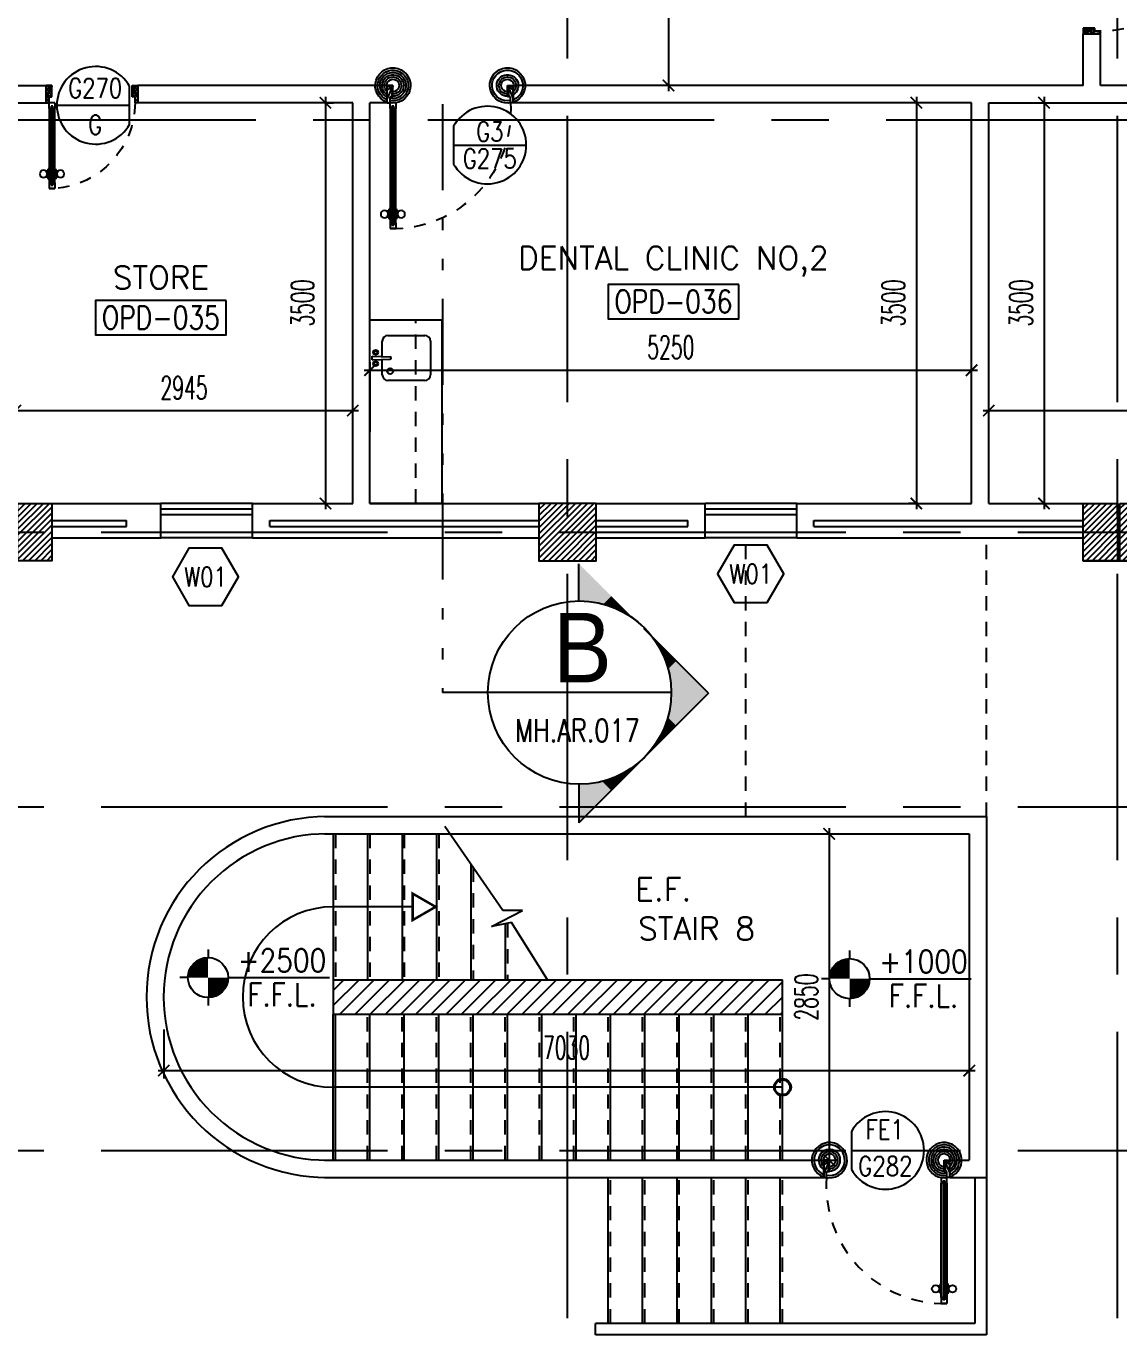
# Model space of a CAD drawing. Extents: x 417819.9 to 417911.9, y 43448 to 43539.2.
# Drawn here: x 417863.95 to 417873.49, y 43459.86 to 43471.29 of the extents above; entities that cross this region are included whole.
import ezdxf
from ezdxf.enums import TextEntityAlignment as Align

# ---------------------------------------------------------------- set-up
doc = ezdxf.new("R2010")
doc.units = 0
doc.header["$MEASUREMENT"] = 0
doc.header["$PDMODE"] = 3
doc.header["$PDSIZE"] = 0.1
for name, pattern in [('2DASHES', [1.7, 0.75, -0.25, 0.1, -0.25, 0.1, -0.25]), ('CENTERX2', [4, 2.5, -0.5, 0.5, -0.5]), ('HIDDEN', [0.375, 0.25, -0.125]), ('HIDDEN2', [0.1875, 0.125, -0.0625])]:
    doc.linetypes.add(name, pattern=pattern)
doc.layers.get('0').update_dxf_attribs({"linetype": 'CONTINUOUS'})
doc.layers.get('DEFPOINTS').update_dxf_attribs({"linetype": 'CONTINUOUS'})
for name, color, linetype in [('AXES', 11, 'CENTERX2'), ('COL', 2, 'CONTINUOUS'), ('DIM', 4, 'CONTINUOUS'), ('DOOR', 4, 'CONTINUOUS'), ('DOOR-CR', 2, 'CONTINUOUS'), ('DOOR-NO', 3, 'CONTINUOUS'), ('Handrail', 4, 'CONTINUOUS'), ('HAT', 8, 'CONTINUOUS'), ('Hatch', 11, 'CONTINUOUS'), ('HIDDEN', 9, 'HIDDEN2'), ('IND-ES', 6, 'CONTINUOUS'), ('IND-ES-L', 6, '2DASHES'), ('IND-ES-TXT', 4, 'CONTINUOUS'), ('INSUL', 7, 'CONTINUOUS'), ('LEV-PL', 4, 'CONTINUOUS'), ('Locker', 7, 'CONTINUOUS'), ('ME-FIX', 3, 'CONTINUOUS'), ('RM-BOX', 2, 'CONTINUOUS'), ('RM-NAME', 2, 'CONTINUOUS'), ('RM-NO', 2, 'CONTINUOUS'), ('SEC-MRK', 7, 'CONTINUOUS'), ('SHAFT', 7, 'CONTINUOUS'), ('STR', 5, 'CONTINUOUS'), ('TXT1', 2, 'CONTINUOUS'), ('WALL', 2, 'CONTINUOUS'), ('WIN', 5, 'CONTINUOUS'), ('WIN-BOX', 3, 'CONTINUOUS'), ('WIN-NO', 5, 'CONTINUOUS')]:
    doc.layers.add(name, color=color, linetype=linetype)
doc.styles.add('ROMANS', font='ROMANS.shx', dxfattribs={"width": 0.6})
doc.styles.add('S', font='ROMANS.SHX')
doc.styles.add('S5', font='simplex.shx', dxfattribs={"width": 0.77})
doc.styles.add('TTXT', font='swisse.ttf', dxfattribs={"width": 0.6})
doc.dimstyles.new('STANDARD in', dxfattribs={"dimtxt": 0.2, "dimasz": 0.1, "dimexe": 0.07, "dimexo": 0.05, "dimgap": 0.1, "dimtad": 1, "dimdec": 0, "dimlfac": 1000, "dimzin": 0, "dimdsep": 46, "dimtxsty": 'ROMANS', "dimblk": 'ARCHTICK', "dimcen": 0.05, "dimdle": 0.05, "dimclrd": 4, "dimclre": 4, "dimclrt": 2, "dimadec": 0, "dimazin": 0, "dimtfac": 1, "dimtdec": 0, "dimtmove": 2, "dimatfit": 3, "dimfxl": 0, "dimtolj": 1, "dimtzin": 0, "dimarcsym": 0})

# ---------------------------------------------------------------- blocks, each defined once
blk = doc.blocks.new('LEV1')
at = {"layer": 'LEV-PL'}
for p, q in [((0, 245), (0, 175)), ((-175, 0), (-245, 0)), ((175, 0), (1061, 0)), ((0, -175), (0, -245))]:
    blk.add_line(p, q, dxfattribs=at)
at = {"layer": 'LEV-PL', "const_width": 175}
for points in [[(-88, 0, -0.414214), (0, 88, -1)], [(88, 0, -0.414214), (0, -88, -1)]]:
    blk.add_lwpolyline(points, format="xyb", dxfattribs=at)
at = {"layer": 'LEV-PL'}
blk.add_circle((0, 0), 175, dxfattribs=at)
at = {"layer": 'LEV-PL', "color": 4, "style": 'S', "width": 0.85}
for tag, p in [('+0000', (646, 50)), ('F.F.L.', (646, -250))]:
    blk.add_attdef(tag, text='', height=200, dxfattribs=at).set_placement(p, align=Align.CENTER)
blk = doc.blocks.new('DD1')
at = {"layer": 'DOOR-CR'}
blk.add_line((-316, 0), (316, 0), dxfattribs=at)
blk.add_lwpolyline([(-316, -166, 3.820224), (-316, 166)], format="xyb", close=True, dxfattribs=at)
at = {"layer": 'DOOR-NO', "color": 255, "style": 'ROMANS'}
for tag, width, p in [('G', 0.8, (-22, 156)), ('0000', 0.7, (-22, -136))]:
    blk.add_attdef(tag, text='', height=196, dxfattribs=dict(at, width=width)).set_placement(p, align=Align.MIDDLE)
blk = doc.blocks.new('WW1')
at = {"layer": 'WIN-BOX'}
blk.add_lwpolyline([(144, -250), (289, 0), (144, 250), (-144, 250), (-289, 0), (-144, -250)], close=True, dxfattribs=at)
at = {"layer": 'WIN-NO', "style": 'ROMANS', "width": 0.8}
blk.add_attdef('W00', text='', height=170, dxfattribs=at).set_placement((0, 0), align=Align.MIDDLE)
blk = doc.blocks.new('RM1')
at = {"layer": 'RM-BOX'}
blk.add_lwpolyline([(570, -200), (-570, -200), (-570, -500), (570, -500)], close=True, dxfattribs=at)
at = {"layer": 'RM-NAME', "style": 'ROMANS'}
for tag, p in [('ROOMNAME1', (0, 324)), ('ROOMNAME2', (0, 0))]:
    blk.add_attdef(tag, text='', height=200, dxfattribs=at).set_placement(p, align=Align.MIDDLE)
at = {"layer": 'RM-NO', "style": 'ROMANS', "width": 0.8}
blk.add_attdef('ROOMNO', text='', height=200, dxfattribs=at).set_placement((0, -350), align=Align.MIDDLE)
blk = doc.blocks.new('*X131')
at = {"color": 0}
for p, q in [((61359, 10129), (61837, 10607)), ((61359, 10182), (61784, 10607)), ((61359, 10235), (61731, 10607)), ((61359, 10288), (61678, 10607)), ((61359, 10341), (61624, 10607)), ((61359, 10395), (61571, 10607)), ((61359, 10448), (61518, 10607)), ((61359, 10501), (61465, 10607)), ((61359, 10554), (61412, 10607)), ((61359, 10607), (61359, 10607)), ((61390, 10107), (61859, 10576)), ((61443, 10107), (61859, 10523)), ((61496, 10107), (61859, 10470)), ((61549, 10107), (61859, 10417)), ((61602, 10107), (61859, 10364)), ((61655, 10107), (61859, 10311)), ((61708, 10107), (61859, 10258)), ((61761, 10107), (61859, 10205)), ((61814, 10107), (61859, 10152))]:
    blk.add_line(p, q, dxfattribs=at)
blk = doc.blocks.new('COL50')
at = {"layer": 'COL'}
blk.add_lwpolyline([(-250, 250), (-250, -250), (250, -250), (250, 250)], close=True, dxfattribs=at)
blk = doc.blocks.new('A$C74DC60CF')
at = {"layer": 'DOOR', "color": 0, "linetype": 'ByBlock'}
for p, q in [((65, 1155), (65, 1090)), ((74, 1155), (65, 1155)), ((74, 1078), (74, 1168)), ((81, 1168), (74, 1168)), ((74, 1155), (74, 1090)), ((81, 1200), (81, 1250)), ((131, 1250), (81, 1250)), ((81, 1250), (131, 1250)), ((81, 1200), (98, 1200)), ((98, 1200), (98, 1220)), ((98, 1220), (114, 1220)), ((114, 1200), (114, 1220)), ((114, 1200), (131, 1200)), ((131, 1200), (131, 1250)), ((131, 1168), (138, 1168)), ((138, 1078), (138, 1168)), ((138, 1155), (138, 1090)), ((138, 1155), (147, 1155)), ((147, 1155), (147, 1090)), ((74, 1090), (65, 1090)), ((81, 1078), (74, 1078)), ((131, 1078), (138, 1078)), ((138, 1090), (147, 1090)), ((56, 150), (56, 0)), ((56, 150), (81, 150)), ((98, 200), (81, 200)), ((81, 200), (81, 150)), ((131, 150), (81, 150)), ((81, 150), (81, 100)), ((98, 180), (98, 200)), ((114, 180), (98, 180)), ((131, 200), (114, 200)), ((114, 200), (114, 180)), ((131, 150), (131, 200)), ((1131, 150), (1131, 100)), ((1156, 150), (1131, 150)), ((1156, 150), (1156, 0)), ((1156, 0), (1156, 150)), ((106, 0), (56, 0)), ((81, 100), (106, 100)), ((106, 100), (106, 0)), ((1131, 100), (1106, 100)), ((1106, 100), (1106, 0)), ((1106, 0), (1156, 0))]:
    blk.add_line(p, q, dxfattribs=at)
at = {"layer": 'DOOR', "linetype": 'ByBlock'}
for p, q in [((81, 200), (81, 1200)), ((98, 200), (98, 1200)), ((114, 200), (114, 1200)), ((131, 1200), (131, 200))]:
    blk.add_line(p, q, dxfattribs=at)
at = {"layer": 'DOOR', "color": 9, "linetype": 'ByBlock'}
for p, q in [((106, 0), (56, 114)), ((106, 0), (56, 40)), ((106, 0), (93, 100)), ((1106, 0), (1156, 114)), ((1106, 0), (1119, 100)), ((1106, 0), (1156, 40))]:
    blk.add_line(p, q, dxfattribs=at)
at = {"layer": 'DOOR', "color": 0, "linetype": 'ByBlock'}
for centre in [(32, 1123), (179, 1123)]:
    blk.add_circle(centre, 32.4, dxfattribs=at)
at = {"layer": 'DOOR', "linetype": 'HIDDEN', "ltscale": 0.5}
blk.add_arc((106, 223), 1028, 355.9414, 91.3941, dxfattribs=at)
at = {"layer": 'DOOR', "color": 9, "linetype": 'ByBlock'}
for centre, radius, start, end in [((106, 0), 154, 103.7142, 108.8947), ((106, 0), 134, 100.72, 111.8402), ((1106, 0), 134, 68.1598, 79.28), ((1106, 0), 154, 71.1053, 76.2858), ((106, 0), 114, 102.6226, 115.9162), ((106, 0), 94.4, 90, 121.9818), ((106, 0), 74.4, 90, 132.2236), ((106, 0), 54.4, 90, 156.7926), ((106, 0), 34.4, 90, 180), ((106, 0), 14.4, 90, 180), ((1106, 0), 94.4, 58.0182, 90), ((1106, 0), 74.4, 47.7764, 90), ((1106, 0), 54.4, 23.2074, 90), ((1106, 0), 34.4, 0, 90), ((1106, 0), 14.4, 0, 90)]:
    blk.add_arc(centre, radius, start, end, dxfattribs=at)
blk = doc.blocks.new('C-300')
at = {"layer": 'HAT', "linetype": 'ByBlock', "ltscale": 0.3}
h = blk.add_hatch(dxfattribs=at)
h.set_pattern_fill('ANSI31', color=8, scale=300, style=0)
h.set_pattern_definition([(45, (-258496.182, -82361.005), (-26.5165043, 26.5165043), [])])
h.paths.add_polyline_path([(300, 500), (0, 500), (0, 250), (300, 250)])
h.paths.add_polyline_path([(300, 250), (0, 250), (0, 0), (300, 0)])
at = {"layer": 'COL'}
blk.add_lwpolyline([(0, 500), (300, 500), (300, 0), (0, 0)], close=True, dxfattribs=at)
blk = doc.blocks.new('C-300A')
at = {"layer": 'SHAFT', "color": 6, "linetype": 'ByBlock', "ltscale": 0.3}
for p in [(-300, 0), (20, 0)]:
    blk.add_blockref('C-300', p, dxfattribs=at)
blk = doc.blocks.new('DOOR80')
at = {"layer": 'DOOR', "color": 7, "linetype": 'ByBlock'}
for p, q in [((-150, 800), (0, 800)), ((-150, 800), (-150, 775)), ((0, 800), (-150, 800)), ((0, 750), (-114, 800)), ((0, 750), (-40, 800)), ((0, 750), (0, 800)), ((-150, 775), (-100, 775)), ((-100, 775), (-100, 750)), ((0, 750), (-100, 763)), ((-100, 750), (0, 750)), ((-850, 75), (-900, 75)), ((-900, 75), (-900, 25)), ((-900, 25), (-900, 75)), ((-850, 25), (-900, 25)), ((-850, 58), (-870, 58)), ((-870, 42), (-870, 58)), ((-850, 42), (-870, 42)), ((-850, 58), (-850, 75)), ((-850, 25), (-850, 42)), ((-727, 82), (-817, 82)), ((-817, 75), (-817, 82)), ((-817, 25), (-817, 18)), ((-727, 18), (-817, 18)), ((-805, 91), (-740, 91)), ((-805, 82), (-805, 91)), ((-805, 82), (-740, 82)), ((-805, 18), (-740, 18)), ((-805, 18), (-805, 9)), ((-805, 9), (-740, 9)), ((-740, 82), (-740, 91)), ((-740, 18), (-740, 9)), ((-727, 75), (-727, 82)), ((-727, 25), (-727, 18)), ((-150, 75), (-200, 75)), ((-200, 75), (-200, 58)), ((-200, 58), (-180, 58)), ((-180, 42), (-200, 42)), ((-200, 42), (-200, 25)), ((-200, 25), (-150, 25)), ((-180, 58), (-180, 42)), ((-150, 75), (-150, 25)), ((-150, 25), (-100, 25)), ((-150, 0), (-150, 25)), ((0, 0), (-150, 0)), ((0, 50), (-114, 0)), ((-100, 25), (-100, 50)), ((0, 50), (-100, 37)), ((-100, 50), (0, 50)), ((0, 50), (-40, 0)), ((0, 50), (0, 0))]:
    blk.add_line(p, q, dxfattribs=at)
at = {"layer": 'DOOR', "linetype": 'ByBlock'}
for p, q in [((-850, 75), (-200, 75)), ((-200, 58), (-850, 58)), ((-200, 42), (-850, 42)), ((-200, 25), (-850, 25))]:
    blk.add_line(p, q, dxfattribs=at)
at = {"layer": 'DOOR', "color": 7, "linetype": 'ByBlock'}
for centre in [(-772, 124), (-772, -24)]:
    blk.add_circle(centre, 32.4, dxfattribs=at)
for centre, radius, start, end in [((0, 750), 154, 161.1053, 166.2858), ((0, 750), 134, 158.1598, 169.28), ((0, 750), 94.4, 148.0182, 180), ((0, 750), 74.4, 137.7764, 180), ((0, 750), 54.4, 113.2074, 180), ((0, 750), 34.4, 90, 180), ((0, 750), 14.4, 90, 180), ((0, 50), 154, 193.7142, 198.8947), ((0, 50), 134, 190.72, 201.8402), ((0, 50), 114, 192.6226, 205.9162), ((0, 50), 94.4, 180, 211.9818), ((0, 50), 74.4, 180, 222.2236), ((0, 50), 54.4, 180, 246.7926), ((0, 50), 34.4, 180, 270), ((0, 50), 14.4, 180, 270)]:
    blk.add_arc(centre, radius, start, end, dxfattribs=at)
at = {"layer": 'DOOR', "linetype": 'HIDDEN', "ltscale": 0.5}
blk.add_arc((-149, 23), 752, 90.0695, 176.0204, dxfattribs=at)
blk = doc.blocks.new('_ARCHTICK')
at = {"color": 0, "linetype": 'ByBlock', "const_width": 0.15}
blk.add_lwpolyline([(-0.5, -0.5), (0.5, 0.5)], dxfattribs=at)
blk = doc.blocks.new('*D666')
at = {"layer": 'DEFPOINTS', "color": 0, "linetype": 'ByBlock'}
for p in [(417865.152, 43462.58), (417872.182, 43462.58), (417872.182, 43462.172)]:
    blk.add_point(p, dxfattribs=at)
at = {"layer": 'DIM', "color": 4, "linetype": 'ByBlock', "lineweight": -2}
for p, q in [((417865.152, 43462.53), (417865.152, 43462.102)), ((417872.182, 43462.53), (417872.182, 43462.102)), ((417865.102, 43462.172), (417872.232, 43462.172))]:
    blk.add_line(p, q, dxfattribs=at)
at = {"layer": 'DIM', "color": 4, "linetype": 'ByBlock', "lineweight": -2, "xscale": 0.1, "yscale": 0.1, "zscale": 0.1, "rotation": 180}
blk.add_blockref('_ARCHTICK', (417865.152, 43462.172), dxfattribs=at)
at = {"layer": 'DIM', "color": 4, "linetype": 'ByBlock', "lineweight": -2, "xscale": 0.1, "yscale": 0.1, "zscale": 0.1}
blk.add_blockref('_ARCHTICK', (417872.182, 43462.172), dxfattribs=at)
at = {"layer": 'DIM', "color": 2, "linetype": 'ByBlock', "insert": (417868.667, 43462.372), "char_height": 0.2, "attachment_point": 5, "style": 'ROMANS'}
blk.add_mtext('\\A1;7030', dxfattribs=at)
blk = doc.blocks.new('*D665')
at = {"layer": 'DEFPOINTS', "color": 0, "linetype": 'ByBlock'}
for p in [(417870.563, 43464.239), (417870.543, 43461.389), (417870.959, 43461.389)]:
    blk.add_point(p, dxfattribs=at)
at = {"layer": 'DIM', "color": 4, "linetype": 'ByBlock', "lineweight": -2}
for p, q in [((417870.613, 43464.239), (417871.029, 43464.239)), ((417870.959, 43464.289), (417870.959, 43461.339)), ((417870.593, 43461.389), (417871.029, 43461.389))]:
    blk.add_line(p, q, dxfattribs=at)
at = {"layer": 'DIM', "color": 4, "linetype": 'ByBlock', "lineweight": -2, "xscale": 0.1, "yscale": 0.1, "zscale": 0.1}
for p, rotation in [((417870.959, 43464.239), 90), ((417870.959, 43461.389), 270)]:
    blk.add_blockref('_ARCHTICK', p, dxfattribs=dict(at, rotation=rotation))
at = {"layer": 'DIM', "color": 2, "linetype": 'ByBlock', "insert": (417870.759, 43462.814), "char_height": 0.2, "attachment_point": 5, "rotation": 90, "style": 'ROMANS'}
blk.add_mtext('\\A1;2850', dxfattribs=at)
blk = doc.blocks.new('*D364')
at = {"layer": 'DEFPOINTS', "color": 0}
for p in [(417866.802, 43467.935), (417863.857, 43467.694), (417866.802, 43467.694)]:
    blk.add_point(p, dxfattribs=at)
at = {"layer": 'DIM', "color": 4, "lineweight": -2}
for p, q in [((417863.857, 43467.744), (417863.857, 43468.005)), ((417866.802, 43467.744), (417866.802, 43468.005)), ((417863.807, 43467.935), (417866.852, 43467.935))]:
    blk.add_line(p, q, dxfattribs=at)
at = {"layer": 'DIM', "color": 4, "lineweight": -2, "xscale": 0.1, "yscale": 0.1, "zscale": 0.1, "rotation": 180}
blk.add_blockref('_ARCHTICK', (417863.857, 43467.935), dxfattribs=at)
at = {"layer": 'DIM', "color": 4, "lineweight": -2, "xscale": 0.1, "yscale": 0.1, "zscale": 0.1}
blk.add_blockref('_ARCHTICK', (417866.802, 43467.935), dxfattribs=at)
at = {"layer": 'DIM', "color": 2, "insert": (417865.329, 43468.135), "char_height": 0.2, "attachment_point": 5, "style": 'ROMANS'}
blk.add_mtext('\\A1;2945', dxfattribs=at)
blk = doc.blocks.new('*D365')
at = {"layer": 'DEFPOINTS', "color": 0}
for p in [(417866.534, 43470.624), (417866.534, 43467.124), (417866.563, 43467.124)]:
    blk.add_point(p, dxfattribs=at)
at = {"layer": 'DIM', "color": 4, "lineweight": -2}
for p, q in [((417866.563, 43470.674), (417866.563, 43467.074)), ((417866.584, 43470.624), (417866.633, 43470.624)), ((417866.584, 43467.124), (417866.633, 43467.124))]:
    blk.add_line(p, q, dxfattribs=at)
at = {"layer": 'DIM', "color": 4, "lineweight": -2, "xscale": 0.1, "yscale": 0.1, "zscale": 0.1}
for p, rotation in [((417866.563, 43470.624), 90), ((417866.563, 43467.124), 270)]:
    blk.add_blockref('_ARCHTICK', p, dxfattribs=dict(at, rotation=rotation))
at = {"layer": 'DIM', "color": 2, "insert": (417866.363, 43468.874), "char_height": 0.2, "attachment_point": 5, "rotation": 90, "style": 'ROMANS'}
blk.add_mtext('\\A1;3500', dxfattribs=at)
blk = doc.blocks.new('*D683')
at = {"layer": 'DEFPOINTS', "color": 0}
for p in [(417872.202, 43468.288), (417866.952, 43467.701), (417872.202, 43467.701)]:
    blk.add_point(p, dxfattribs=at)
at = {"layer": 'DIM', "color": 4, "lineweight": -2}
for p, q in [((417866.952, 43467.751), (417866.952, 43468.358)), ((417872.202, 43467.751), (417872.202, 43468.358)), ((417866.902, 43468.288), (417872.252, 43468.288))]:
    blk.add_line(p, q, dxfattribs=at)
at = {"layer": 'DIM', "color": 4, "lineweight": -2, "xscale": 0.1, "yscale": 0.1, "zscale": 0.1, "rotation": 180}
blk.add_blockref('_ARCHTICK', (417866.952, 43468.288), dxfattribs=at)
at = {"layer": 'DIM', "color": 4, "lineweight": -2, "xscale": 0.1, "yscale": 0.1, "zscale": 0.1}
blk.add_blockref('_ARCHTICK', (417872.202, 43468.288), dxfattribs=at)
at = {"layer": 'DIM', "color": 2, "insert": (417869.577, 43468.488), "char_height": 0.2, "attachment_point": 5, "style": 'ROMANS'}
blk.add_mtext('\\A1;5250', dxfattribs=at)
blk = doc.blocks.new('*D366')
at = {"layer": 'DEFPOINTS', "color": 0}
for p in [(417871.783, 43470.624), (417871.72, 43467.124), (417871.783, 43467.124)]:
    blk.add_point(p, dxfattribs=at)
at = {"layer": 'DIM', "color": 4, "lineweight": -2}
for p, q in [((417871.72, 43470.674), (417871.72, 43467.074)), ((417871.733, 43470.624), (417871.65, 43470.624)), ((417871.733, 43467.124), (417871.65, 43467.124))]:
    blk.add_line(p, q, dxfattribs=at)
at = {"layer": 'DIM', "color": 4, "lineweight": -2, "xscale": 0.1, "yscale": 0.1, "zscale": 0.1}
for p, rotation in [((417871.72, 43470.624), 90), ((417871.72, 43467.124), 270)]:
    blk.add_blockref('_ARCHTICK', p, dxfattribs=dict(at, rotation=rotation))
at = {"layer": 'DIM', "color": 2, "insert": (417871.52, 43468.874), "char_height": 0.2, "attachment_point": 5, "rotation": 90, "style": 'ROMANS'}
blk.add_mtext('\\A1;3500', dxfattribs=at)
blk = doc.blocks.new('*D367')
at = {"layer": 'DEFPOINTS', "color": 0}
for p in [(417877.022, 43467.935), (417872.352, 43467.464), (417877.022, 43467.464)]:
    blk.add_point(p, dxfattribs=at)
at = {"layer": 'DIM', "color": 4, "lineweight": -2}
for p, q in [((417872.352, 43467.514), (417872.352, 43468.005)), ((417877.022, 43467.514), (417877.022, 43468.005)), ((417872.302, 43467.935), (417877.072, 43467.935))]:
    blk.add_line(p, q, dxfattribs=at)
at = {"layer": 'DIM', "color": 4, "lineweight": -2, "xscale": 0.1, "yscale": 0.1, "zscale": 0.1, "rotation": 180}
blk.add_blockref('_ARCHTICK', (417872.352, 43467.935), dxfattribs=at)
at = {"layer": 'DIM', "color": 4, "lineweight": -2, "xscale": 0.1, "yscale": 0.1, "zscale": 0.1}
blk.add_blockref('_ARCHTICK', (417877.022, 43467.935), dxfattribs=at)
at = {"layer": 'DIM', "color": 2, "insert": (417874.687, 43468.135), "char_height": 0.2, "attachment_point": 5, "style": 'ROMANS'}
blk.add_mtext('\\A1;4670', dxfattribs=at)
blk = doc.blocks.new('*D368')
at = {"layer": 'DEFPOINTS', "color": 0}
for p in [(417872.752, 43470.624), (417872.752, 43467.124), (417872.834, 43467.124)]:
    blk.add_point(p, dxfattribs=at)
at = {"layer": 'DIM', "color": 4, "lineweight": -2}
for p, q in [((417872.834, 43470.674), (417872.834, 43467.074)), ((417872.802, 43470.624), (417872.904, 43470.624)), ((417872.802, 43467.124), (417872.904, 43467.124))]:
    blk.add_line(p, q, dxfattribs=at)
at = {"layer": 'DIM', "color": 4, "lineweight": -2, "xscale": 0.1, "yscale": 0.1, "zscale": 0.1}
for p, rotation in [((417872.834, 43470.624), 90), ((417872.834, 43467.124), 270)]:
    blk.add_blockref('_ARCHTICK', p, dxfattribs=dict(at, rotation=rotation))
at = {"layer": 'DIM', "color": 2, "insert": (417872.634, 43468.874), "char_height": 0.2, "attachment_point": 5, "rotation": 90, "style": 'ROMANS'}
blk.add_mtext('\\A1;3500', dxfattribs=at)
blk = doc.blocks.new('DOOR100')
at = {"layer": 'DOOR', "color": 7, "linetype": 'ByBlock'}
for p, q in [((-75, 1250), (-75, 1300)), ((-75, 1300), (-25, 1300)), ((-25, 1300), (-75, 1300)), ((-58, 1250), (-58, 1270)), ((-42, 1270), (-58, 1270)), ((-42, 1250), (-42, 1270)), ((-25, 1250), (-25, 1300)), ((-91, 1205), (-91, 1140)), ((-82, 1205), (-91, 1205)), ((-82, 1128), (-82, 1218)), ((-75, 1218), (-82, 1218)), ((-82, 1205), (-82, 1140)), ((-58, 1250), (-75, 1250)), ((-25, 1250), (-42, 1250)), ((-25, 1218), (-18, 1218)), ((-18, 1128), (-18, 1218)), ((-18, 1205), (-18, 1140)), ((-18, 1205), (-9, 1205)), ((-9, 1205), (-9, 1140)), ((-82, 1140), (-91, 1140)), ((-75, 1128), (-82, 1128)), ((-25, 1128), (-18, 1128)), ((-18, 1140), (-9, 1140)), ((-1200, 0), (-1200, 150)), ((-1200, 150), (-1175, 150)), ((-1200, 150), (-1200, 0)), ((-1175, 150), (-1175, 100)), ((-75, 200), (-58, 200)), ((-75, 150), (-75, 200)), ((-75, 150), (-25, 150)), ((-58, 200), (-58, 180)), ((-58, 180), (-42, 180)), ((-42, 200), (-25, 200)), ((-42, 180), (-42, 200)), ((-25, 200), (-25, 150)), ((0, 150), (-25, 150)), ((-25, 150), (-25, 100)), ((0, 0), (0, 150)), ((0, 150), (0, 0)), ((-1150, 0), (-1200, 114)), ((-1150, 0), (-1200, 40)), ((-1150, 0), (-1200, 0)), ((-1175, 100), (-1150, 100)), ((-1150, 0), (-1163, 100)), ((-1150, 100), (-1150, 0)), ((-50, 0), (0, 114)), ((-50, 100), (-50, 0)), ((-50, 0), (-37, 100)), ((-25, 100), (-50, 100)), ((-50, 0), (0, 40)), ((-50, 0), (0, 0))]:
    blk.add_line(p, q, dxfattribs=at)
at = {"layer": 'DOOR', "linetype": 'ByBlock'}
for p, q in [((-75, 1250), (-75, 200)), ((-58, 200), (-58, 1250)), ((-42, 200), (-42, 1250)), ((-25, 200), (-25, 1250))]:
    blk.add_line(p, q, dxfattribs=at)
at = {"layer": 'DOOR', "color": 7, "linetype": 'ByBlock'}
for centre in [(-124, 1173), (24, 1173)]:
    blk.add_circle(centre, 32.4, dxfattribs=at)
at = {"layer": 'DOOR', "linetype": 'HIDDEN', "ltscale": 0.5}
blk.add_arc((-25, 150), 1150, 90, 180, dxfattribs=at)
at = {"layer": 'DOOR', "color": 7, "linetype": 'ByBlock'}
for centre, radius, start, end in [((-1150, 0), 154, 103.7142, 108.8947), ((-1150, 0), 134, 100.72, 111.8402), ((-50, 0), 134, 68.1598, 79.28), ((-50, 0), 154, 71.1053, 76.2858), ((-1150, 0), 94.4, 90, 121.9818), ((-1150, 0), 74.4, 90, 132.2236), ((-1150, 0), 54.4, 90, 156.7926), ((-1150, 0), 34.4, 90, 180), ((-1150, 0), 14.4, 90, 180), ((-50, 0), 94.4, 58.0182, 90), ((-50, 0), 74.4, 47.7764, 90), ((-50, 0), 54.4, 23.2074, 90), ((-50, 0), 34.4, 0, 90), ((-50, 0), 14.4, 0, 90), ((-50, 0), 114, 64.0838, 77.3774)]:
    blk.add_arc(centre, radius, start, end, dxfattribs=at)
blk = doc.blocks.new('A$C347D0806')
at = {"layer": 'ME-FIX'}
for p, q in [((0.627, 1.6), (0.627, 0)), ((0.107, 1.28), (0.107, 1.417)), ((0.157, 1.467), (0.478, 1.467)), ((0.528, 1.417), (0.528, 1.124)), ((0.019, 1.254), (0.019, 1.287)), ((0.019, 1.287), (0.174, 1.28)), ((0.019, 1.254), (0.174, 1.261)), ((0.107, 1.124), (0.107, 1.261)), ((0.478, 1.074), (0.157, 1.074)), ((0.627, 0), (0, 0))]:
    blk.add_line(p, q, dxfattribs=at)
for centre, radius in [((0.05, 1.32), 0.0217), ((0.05, 1.32), 0.014), ((0.05, 1.221), 0.0217), ((0.05, 1.221), 0.014), ((0.177, 1.156), 0.0255)]:
    blk.add_circle(centre, radius, dxfattribs=at)
for centre, radius, start, end in [((0.157, 1.417), 0.0499, 90, 180), ((0.478, 1.417), 0.0499, 0, 90), ((0.174, 1.27), 0.00997, 270, 90), ((0.157, 1.124), 0.0499, 180, 270), ((0.478, 1.124), 0.0499, 270, 0)]:
    blk.add_arc(centre, radius, start, end, dxfattribs=at)
blk = doc.blocks.new('AR2-SC')
at = {"layer": 'IND-ES'}
for p, q in [((0, 1131), (-566, 566)), ((0, 1131), (1131, 0)), ((-800, 0), (-1131, 0)), ((800, 0), (1131, 0))]:
    blk.add_line(p, q, dxfattribs=at)
for points in [[(0, 800), (0, 1131), (-104, 793), (-221, 910)], [(0, 800), (0, 1131), (104, 793), (221, 910)], [(-207, 773), (-283, 849), (-306, 739), (-349, 782)], [(-104, 793), (-221, 910), (-207, 773), (-283, 849)], [(104, 793), (221, 910), (207, 773), (283, 849)], [(207, 773), (283, 849), (306, 739), (349, 782)], [(-400, 693), (-419, 712), (-487, 634), (-492, 640)], [(-306, 739), (-349, 782), (-400, 693), (-419, 712)], [(306, 739), (349, 782), (400, 693), (419, 712)], [(400, 693), (419, 712), (487, 634), (492, 640)], [(-492, 640), (-487, 634), (-566, 566)], [(492, 640), (487, 634), (566, 566)], [(-693, 400), (-712, 419), (-634, 487), (-640, 492)], [(-640, 492), (-634, 487), (-566, 566)], [(640, 492), (634, 487), (566, 566)], [(693, 400), (712, 419), (634, 487), (640, 492)], [(-773, 207), (-849, 283), (-739, 306), (-782, 349)], [(-739, 306), (-782, 349), (-693, 400), (-712, 419)], [(739, 306), (782, 349), (693, 400), (712, 419)], [(773, 207), (849, 283), (739, 306), (782, 349)], [(-793, 104), (-910, 221), (-773, 207), (-849, 283)], [(793, 104), (910, 221), (773, 207), (849, 283)], [(-800, 0), (-1131, 0), (-793, 104), (-910, 221)], [(800, 0), (1131, 0), (793, 104), (910, 221)]]:
    blk.add_solid(points, dxfattribs=at)
blk = doc.blocks.new('*D717')
at = {"layer": 'DEFPOINTS', "color": 0}
for p in [(417869.974, 43472.774), (417869.557, 43470.774), (417869.636, 43470.774)]:
    blk.add_point(p, dxfattribs=at)
at = {"layer": 'DIM', "color": 4, "lineweight": -2}
for p, q in [((417869.557, 43472.824), (417869.557, 43470.724)), ((417869.924, 43472.774), (417869.487, 43472.774)), ((417869.586, 43470.774), (417869.487, 43470.774))]:
    blk.add_line(p, q, dxfattribs=at)
at = {"layer": 'DIM', "color": 4, "lineweight": -2, "xscale": 0.1, "yscale": 0.1, "zscale": 0.1}
for p, rotation in [((417869.557, 43472.774), 90), ((417869.557, 43470.774), 270)]:
    blk.add_blockref('_ARCHTICK', p, dxfattribs=dict(at, rotation=rotation))
at = {"layer": 'DIM', "color": 2, "insert": (417869.357, 43471.774), "char_height": 0.2, "attachment_point": 5, "rotation": 90, "style": 'ROMANS'}
blk.add_mtext('\\A1;2000', dxfattribs=at)

msp = doc.modelspace()

# ---------------------------------------------------------------- hatches: boundary and pattern name
at = {"layer": 'Hatch'}
h = msp.add_hatch(dxfattribs=at)
h.set_pattern_fill('ANSI31', color=256, scale=0.75, style=0)
h.set_pattern_definition([(45, (0, 0), (-0.066291260736, 0.066291260736), [])])
h.paths.add_polyline_path([(417868.6766, 43462.9643), (417866.6314, 43462.9643), (417866.6314, 43462.6643), (417868.6766, 43462.6643)])
h.paths.add_polyline_path([(417870.5514, 43462.9643), (417868.6766, 43462.9643), (417868.6766, 43462.6643), (417870.5514, 43462.6643)])

# ---------------------------------------------------------------- linework, layer by layer
for p, q in [((417868.1114, 43463.5709), (417867.6037, 43464.3022)), ((417868.0128, 43463.4305), (417868.2817, 43463.5709)), ((417868.2817, 43463.5709), (417868.1114, 43463.5709)), ((417868.1882, 43463.4656), (417868.0128, 43463.4305)), ((417868.5012, 43462.9643), (417868.1882, 43463.4656)), ((417866.6314, 43462.9643), (417870.5514, 43462.9643)), ((417866.6314, 43462.9643), (417866.6314, 43462.6643)), ((417870.5514, 43462.6643), (417870.5514, 43462.9643)), ((417866.6314, 43462.6643), (417870.5514, 43462.6643))]:
    msp.add_line(p, q)
at = {"layer": 'AXES'}
for p, q in [((417868.6766, 43460.01), (417868.6766, 43538.3443)), ((417873.4766, 43460.01), (417873.4766, 43538.1375)), ((417831.4566, 43470.4743), (417889.6966, 43470.4743)), ((417820.6052, 43466.8743), (417890.8966, 43466.8743)), ((417820.6052, 43464.4743), (417889.6966, 43464.4743)), ((417820.6052, 43464.4743), (417898.0966, 43464.4743)), ((417820.6052, 43461.4743), (417887.8966, 43461.4743)), ((417820.6052, 43461.4743), (417887.8966, 43461.4743))]:
    msp.add_line(p, q, dxfattribs=at)
at = {"layer": 'Handrail'}
for p, q in [((417873.1766, 43466.6243), (417880.4466, 43466.6243)), ((417872.2316, 43461.2393), (417872.2316, 43459.9643)), ((417872.3316, 43461.2393), (417872.3316, 43459.8643)), ((417872.2316, 43459.9643), (417868.9184, 43459.9643)), ((417868.9184, 43459.8643), (417868.9184, 43459.9643)), ((417872.3316, 43459.8643), (417868.9184, 43459.8643))]:
    msp.add_line(p, q, dxfattribs=at)
at = {"layer": 'HIDDEN'}
for p, q in [((417870.2316, 43464.3893), (417870.2316, 43466.8243)), ((417872.3316, 43464.3893), (417872.3316, 43466.8243))]:
    msp.add_line(p, q, dxfattribs=at)
at = {"layer": 'IND-ES'}
msp.add_line((417869.581, 43465.4726), (417867.981, 43465.4726), dxfattribs=at)
at = {"layer": 'IND-ES-L'}
for p in [(417867.5835, 43470.611), (417867.981, 43465.4726)]:
    msp.add_line(p, (417867.5835, 43465.4726), dxfattribs=at)
at = {"layer": 'IND-ES-L', "linetype": 'ByBlock'}
msp.add_ellipse((417868.781, 43465.4726), major_axis=(0.8, 0.0001), ratio=0.9999999, start_param=-0.0000763, end_param=6.283109, dxfattribs=at)
at = {"layer": 'INSUL'}
for p, q in [((417864.1766, 43466.9743), (417864.8266, 43466.9743)), ((417864.8266, 43466.9243), (417864.8266, 43466.9743)), ((417866.0766, 43466.9743), (417868.4266, 43466.9743)), ((417866.0766, 43466.9243), (417866.0766, 43466.9743)), ((417868.9266, 43466.9743), (417869.7266, 43466.9743)), ((417869.7266, 43466.9243), (417869.7266, 43466.9743)), ((417870.8266, 43466.9743), (417873.1766, 43466.9743)), ((417870.8266, 43466.9243), (417870.8266, 43466.9743)), ((417864.1766, 43466.9243), (417864.8266, 43466.9243)), ((417866.0766, 43466.9243), (417868.4266, 43466.9243)), ((417868.9266, 43466.9243), (417869.7266, 43466.9243)), ((417870.8266, 43466.9243), (417873.1766, 43466.9243))]:
    msp.add_line(p, q, dxfattribs=at)
at = {"layer": 'ME-FIX'}
msp.add_line((417867.5781, 43468.7245), (417866.9516, 43468.7245), dxfattribs=at)
at = {"layer": 'ME-FIX', "linetype": 'HIDDEN2'}
msp.add_line((417867.3516, 43467.1243), (417867.3516, 43468.7245), dxfattribs=at)
at = {"layer": 'STR'}
for p, q in [((417866.6314, 43464.2393), (417866.6314, 43462.9643)), ((417866.9314, 43464.2393), (417866.9314, 43462.9643)), ((417867.2314, 43464.2393), (417867.2314, 43462.9643)), ((417867.5314, 43464.2393), (417867.5314, 43462.9643)), ((417867.8314, 43463.9742), (417867.8314, 43462.9643)), ((417867.3246, 43463.6018), (417866.629, 43463.6018)), ((417868.1314, 43463.4542), (417868.1314, 43462.9643)), ((417866.6314, 43461.3893), (417866.6314, 43462.6643)), ((417866.6514, 43461.3893), (417866.6514, 43462.6643)), ((417866.9514, 43461.3893), (417866.9514, 43462.6643)), ((417867.2514, 43461.3893), (417867.2514, 43462.6643)), ((417867.5514, 43461.3893), (417867.5514, 43462.6643)), ((417867.8514, 43461.3893), (417867.8514, 43462.6643)), ((417868.1514, 43461.3893), (417868.1514, 43462.6643)), ((417868.4514, 43461.3893), (417868.4514, 43462.6643)), ((417868.7514, 43461.3893), (417868.7514, 43462.6643)), ((417869.0514, 43461.3893), (417869.0514, 43462.6643)), ((417869.3514, 43461.3893), (417869.3514, 43462.6643)), ((417869.6514, 43461.3893), (417869.6514, 43462.6643)), ((417869.9514, 43461.3893), (417869.9514, 43462.6643)), ((417870.2514, 43461.3893), (417870.2514, 43462.6643)), ((417870.5514, 43461.3893), (417870.5514, 43462.6643)), ((417870.5514, 43462.0268), (417866.629, 43462.0268)), ((417869.0314, 43459.9643), (417869.0314, 43461.2393)), ((417869.3314, 43459.9643), (417869.3314, 43461.2393)), ((417869.6314, 43459.9643), (417869.6314, 43461.2393)), ((417869.9314, 43459.9643), (417869.9314, 43461.2393)), ((417870.2314, 43459.9643), (417870.2314, 43461.2393)), ((417870.5314, 43459.9643), (417870.5314, 43461.2393))]:
    msp.add_line(p, q, dxfattribs=at)
at = {"layer": 'STR', "linetype": 'HIDDEN2'}
for p, q in [((417866.6514, 43464.2393), (417866.6514, 43462.9643)), ((417866.9514, 43464.2393), (417866.9514, 43462.9643)), ((417867.2514, 43464.2393), (417867.2514, 43462.9643)), ((417867.5514, 43464.2393), (417867.5514, 43462.9643)), ((417867.8514, 43463.9454), (417867.8514, 43462.9643)), ((417868.1514, 43463.4582), (417868.1514, 43462.9643)), ((417866.6314, 43461.3893), (417866.6314, 43462.6643)), ((417866.6514, 43461.3893), (417866.6514, 43462.6643)), ((417866.9314, 43461.3893), (417866.9314, 43462.6643)), ((417867.2314, 43461.3893), (417867.2314, 43462.6643)), ((417867.5314, 43461.3893), (417867.5314, 43462.6643)), ((417867.8314, 43461.3893), (417867.8314, 43462.6643)), ((417868.1314, 43461.3893), (417868.1314, 43462.6643)), ((417868.4314, 43461.3893), (417868.4314, 43462.6643)), ((417868.7314, 43461.3893), (417868.7314, 43462.6643)), ((417869.0314, 43461.3893), (417869.0314, 43462.6643)), ((417869.3314, 43461.3893), (417869.3314, 43462.6643)), ((417869.6314, 43461.3893), (417869.6314, 43462.6643)), ((417869.9314, 43461.3893), (417869.9314, 43462.6643)), ((417870.2314, 43461.3893), (417870.2314, 43462.6643)), ((417870.5314, 43461.3893), (417870.5314, 43462.6643)), ((417869.0514, 43459.9643), (417869.0514, 43461.2393)), ((417869.3514, 43459.9643), (417869.3514, 43461.2393)), ((417869.6514, 43459.9643), (417869.6514, 43461.2393)), ((417869.9514, 43459.9643), (417869.9514, 43461.2393)), ((417870.2514, 43459.9643), (417870.2514, 43461.2393)), ((417870.5514, 43459.9643), (417870.5514, 43461.2393))]:
    msp.add_line(p, q, dxfattribs=at)
at = {"layer": 'STR', "const_width": 0.0215}
msp.add_lwpolyline([(417867.3246, 43463.4864), (417867.3246, 43463.7173), (417867.5246, 43463.6018)], close=True, dxfattribs=at)
at = {"layer": 'STR'}
for radius in [0.075, 0.065]:
    msp.add_circle((417870.5514, 43462.0268), radius, dxfattribs=at)
msp.add_arc((417866.629, 43462.8143), 0.7875, 90, 270, dxfattribs=at)
at = {"layer": 'WALL'}
for p, q in [((417873.3266, 43471.2243), (417873.1766, 43471.2243)), ((417873.1766, 43470.7743), (417873.1766, 43471.2243)), ((417873.3266, 43470.7743), (417873.3266, 43471.2243)), ((417863.8766, 43470.7743), (417864.1266, 43470.7743)), ((417864.1266, 43470.6243), (417864.1266, 43470.7743)), ((417864.9266, 43470.7743), (417864.9266, 43470.6243)), ((417867.1016, 43470.7743), (417864.9266, 43470.7743)), ((417867.1016, 43470.7743), (417867.0766, 43470.7743)), ((417867.1016, 43470.6243), (417867.1016, 43470.7743)), ((417868.2016, 43470.7743), (417868.2016, 43470.6243)), ((417869.2516, 43470.7743), (417868.2016, 43470.7743)), ((417873.1766, 43470.7743), (417868.2016, 43470.7743)), ((417875.8716, 43470.7743), (417873.3266, 43470.7743)), ((417863.8766, 43470.6243), (417864.1266, 43470.6243)), ((417866.8016, 43470.6243), (417864.9266, 43470.6243)), ((417866.8016, 43467.1243), (417866.8016, 43470.6243)), ((417866.9516, 43467.1243), (417866.9516, 43470.6243)), ((417867.1016, 43470.6243), (417866.9516, 43470.6243)), ((417867.1016, 43470.6243), (417867.0766, 43470.6243)), ((417872.2016, 43470.6243), (417868.2016, 43470.6243)), ((417869.2516, 43470.6243), (417868.2016, 43470.6243)), ((417872.2016, 43467.1243), (417872.2016, 43470.6243)), ((417872.3516, 43467.1243), (417872.3516, 43470.6243)), ((417872.3516, 43470.6243), (417875.8716, 43470.6243)), ((417864.1766, 43467.1243), (417865.1266, 43467.1243)), ((417865.1266, 43466.8243), (417865.1266, 43467.1243)), ((417865.9266, 43467.1243), (417866.8016, 43467.1243)), ((417865.9266, 43466.8243), (417865.9266, 43467.1243)), ((417866.9516, 43467.1243), (417868.4266, 43467.1243)), ((417868.9266, 43467.1243), (417869.8766, 43467.1243)), ((417869.8766, 43466.8243), (417869.8766, 43467.1243)), ((417870.6766, 43467.1243), (417872.2016, 43467.1243)), ((417870.6766, 43466.8243), (417870.6766, 43467.1243)), ((417872.3516, 43467.1243), (417873.2266, 43467.1243)), ((417864.1766, 43466.8243), (417865.1266, 43466.8243)), ((417865.9266, 43466.8243), (417868.4266, 43466.8243)), ((417868.9266, 43466.8243), (417869.8766, 43466.8243)), ((417870.6766, 43466.8243), (417873.1766, 43466.8243)), ((417866.5561, 43464.3893), (417872.3316, 43464.3893)), ((417872.3316, 43464.3893), (417872.3316, 43461.2393)), ((417866.5561, 43464.2393), (417872.1816, 43464.2393)), ((417872.1816, 43464.2393), (417872.1816, 43461.3893)), ((417866.5561, 43461.3893), (417870.9116, 43461.3893)), ((417870.9116, 43461.2393), (417870.9116, 43461.3893)), ((417872.0116, 43461.2393), (417872.0116, 43461.3893)), ((417872.0116, 43461.3893), (417872.1816, 43461.3893)), ((417866.5561, 43461.2393), (417870.9116, 43461.2393)), ((417872.0116, 43461.2393), (417872.3316, 43461.2393))]:
    msp.add_line(p, q, dxfattribs=at)
for radius, start, end in [(1.575, 90, 180), (1.425, 89.99998, 180), (1.575, 180, 270.00003), (1.425, 180, 270.00003)]:
    msp.add_arc((417866.5761, 43462.8143), radius, start, end, dxfattribs=at)
at = {"layer": 'WIN'}
for p, q in [((417865.9266, 43467.1243), (417865.1266, 43467.1243)), ((417870.6766, 43467.1243), (417869.8766, 43467.1243)), ((417865.9266, 43467.0743), (417865.1266, 43467.0743)), ((417865.9266, 43467.0243), (417865.1266, 43467.0243)), ((417870.6766, 43467.0743), (417869.8766, 43467.0743)), ((417870.6766, 43467.0243), (417869.8766, 43467.0243)), ((417865.9266, 43466.8243), (417865.1266, 43466.8243)), ((417870.6766, 43466.8243), (417869.8766, 43466.8243))]:
    msp.add_line(p, q, dxfattribs=at)

# ---------------------------------------------------------------- block references
at = {"layer": 'COL', "linetype": 'ByBlock', "xscale": 0.001000000047497451, "yscale": 0.0009999999892897904, "zscale": 0.001}
for p in [(417863.8566, 43466.6243), (417873.4766, 43466.6243)]:
    msp.add_blockref('C-300A', p, dxfattribs=at)
at = {"layer": 'COL', "xscale": 0.001000000047497451, "yscale": 0.0009999999892897904, "zscale": 0.001}
msp.add_blockref('COL50', (417868.6766, 43466.8743), dxfattribs=at)
at = {"layer": 'DOOR', "xscale": -0.0009999999892897904, "yscale": 0.0009999999892897904, "zscale": 0.001, "rotation": 270}
for name, p in [('DOOR100', (417873.1766, 43472.4243)), ('DOOR80', (417864.1266, 43470.7743))]:
    msp.add_blockref(name, p, dxfattribs=at)
at = {"layer": 'DOOR', "color": 0, "yscale": 0.0009999999892897904, "zscale": 0.001, "rotation": 180}
for p, xscale in [((417867.0457, 43470.7743), -0.001000000047497451), ((417872.0675, 43461.3893), 0.001000000047497451)]:
    msp.add_blockref('A$C74DC60CF', p, dxfattribs=dict(at, xscale=xscale))
at = {"layer": 'DOOR-NO'}
ref = msp.add_blockref('DD1', (417864.537, 43470.601), dxfattribs=dict(at, xscale=0.001000000047497451, yscale=0.0009999999892897904, zscale=0.001, rotation=180))
ref.add_attrib('G', 'G', dxfattribs={"height": 0.17, "style": 'ROMANS', "width": 0.8}).set_placement((417864.5536, 43470.4306), align=Align.MIDDLE)
ref.add_attrib('000', 'G270', dxfattribs={"height": 0.17, "style": 'ROMANS', "width": 0.8}).set_placement((417864.5536, 43470.7513), align=Align.MIDDLE)
ref = msp.add_blockref('DD1', (417867.9979, 43470.2543), dxfattribs=dict(at, xscale=0.001000000047497451, yscale=0.0009999999892897904, zscale=0.001))
ref.add_attrib('G', 'G3', dxfattribs={"height": 0.17, "style": 'ROMANS', "width": 0.8}).set_placement((417867.9979, 43470.3722), align=Align.MIDDLE)
ref.add_attrib('000', 'G275', dxfattribs={"height": 0.17, "style": 'ROMANS', "width": 0.8}).set_placement((417867.9979, 43470.1364), align=Align.MIDDLE)
ref = msp.add_blockref('DD1', (417871.4694, 43461.4743), dxfattribs=dict(at, xscale=0.001000000047497451, yscale=0.0009999999892897904, zscale=0.001))
ref.add_attrib('G', 'FE1', dxfattribs={"height": 0.17, "style": 'ROMANS', "width": 0.8}).set_placement((417871.4435, 43461.6574), align=Align.MIDDLE)
ref.add_attrib('000', 'G282', dxfattribs={"height": 0.17, "style": 'ROMANS', "width": 0.8}).set_placement((417871.4493, 43461.3373), align=Align.MIDDLE)
at = {"layer": 'HAT', "xscale": 0.001000000047497451, "yscale": 0.0009999999892897904, "zscale": 0.001}
for name, p, values in [('RM1', (417869.5999, 43469.2379), {'ROOMNO': 'OPD-036', 'ROOMNAME2': 'DENTAL CLINIC NO,2'}), ('RM1', (417865.1272, 43469.0974), {'ROOMNO': 'OPD-035', 'ROOMNAME2': 'STORE'}), ('LEV1', (417865.5385, 43462.9844), {'F.F.L.': 'F.F.L.', '+0000': '+2500'}), ('LEV1', (417871.1368, 43462.9743), {'F.F.L.': 'F.F.L.', '+0000': '+1000'})]:
    msp.add_blockref(name, p, dxfattribs=at).add_auto_attribs(values)
msp.add_blockref('*X131', (417807.0674, 43456.5176), dxfattribs=at)
at = {"layer": 'Locker'}
msp.add_blockref('A$C347D0806', (417866.9516, 43467.1243), dxfattribs=at)
at = {"layer": 'SEC-MRK', "color": 1, "xscale": 0.0009999999892897904, "yscale": 0.0009999999892897904, "zscale": 0.001, "rotation": 270}
msp.add_blockref('AR2-SC', (417868.7752, 43465.4668), dxfattribs=at)
at = {"layer": 'WIN-NO', "xscale": 0.001000000047497451, "yscale": 0.0009999999892897904, "zscale": 0.001}
for p in [(417870.2742, 43466.5096), (417865.516, 43466.4828)]:
    msp.add_blockref('WW1', p, dxfattribs=at).add_auto_attribs({'W00': 'W01'})

# ---------------------------------------------------------------- texts
at = {"layer": 'IND-ES-TXT', "color": 2, "style": 'S5', "width": 0.77}
msp.add_attdef('MH.AR.017', text='AR02', height=0.2, dxfattribs=at).set_placement((417868.7617, 43465.1418), align=Align.MIDDLE)
at = {"layer": 'RM-NAME', "style": 'ROMANS'}
for s, p in [('E.F.', (417869.5112, 43463.7542)), ('STAIR 8', (417869.802, 43463.4123))]:
    msp.add_text(s, height=0.2, dxfattribs=at).set_placement(p, align=Align.MIDDLE)
at = {"layer": 'TXT1', "color": 6, "style": 'TTXT', "width": 0.9}
msp.add_attdef('B', text='C', height=0.6079, dxfattribs=at).set_placement((417868.8065, 43465.5613), align=Align.CENTER)

# ---------------------------------------------------------------- dimensions: what is measured, and where the dimension line sits
at = {"layer": 'DIM'}
for base, p1, p2, picture, middle in [((417869.557, 43470.7743), (417869.974, 43472.7743), (417869.6359, 43470.7743), '*D717', (417869.357, 43471.7743)), ((417866.5628, 43467.1243), (417866.5339, 43470.6243), (417866.5339, 43467.1243), '*D365', (417866.3628, 43468.8743)), ((417871.7199, 43467.1243), (417871.7828, 43470.6243), (417871.7828, 43467.1243), '*D366', (417871.5199, 43468.8743)), ((417872.8342, 43467.1243), (417872.7519, 43470.6243), (417872.7519, 43467.1243), '*D368', (417872.6342, 43468.8743))]:
    dim = msp.add_linear_dim(base=base, p1=p1, p2=p2, angle=90, dimstyle='STANDARD in', dxfattribs=at)
    dim.commit()
    dim.dimension.update_dxf_attribs({"geometry": picture, "text_midpoint": middle})
for base, p1, p2, picture, middle in [((417872.2016, 43468.2879), (417866.9516, 43467.7011), (417872.2016, 43467.7011), '*D683', (417869.5766, 43468.4879)), ((417866.8016, 43467.9347), (417863.8566, 43467.694), (417866.8016, 43467.694), '*D364', (417865.3291, 43468.1347)), ((417877.0216, 43467.9347), (417872.3516, 43467.464), (417877.0216, 43467.464), '*D367', (417874.6866, 43468.1347))]:
    dim = msp.add_linear_dim(base=base, p1=p1, p2=p2, dimstyle='STANDARD in', dxfattribs=at)
    dim.commit()
    dim.dimension.update_dxf_attribs({"geometry": picture, "text_midpoint": middle})
at = {"layer": 'DIM', "linetype": 'ByBlock', "ltscale": 0.3}
dim = msp.add_linear_dim(base=(417870.959, 43461.3893), p1=(417870.5628, 43464.2393), p2=(417870.5428, 43461.3893), angle=90, dimstyle='STANDARD in', dxfattribs=at)
dim.commit()
dim.dimension.update_dxf_attribs({"geometry": '*D665', "text_midpoint": (417870.759, 43462.8143)})
dim = msp.add_linear_dim(base=(417872.1816, 43462.1719), p1=(417865.1519, 43462.5804), p2=(417872.1816, 43462.5804), dimstyle='STANDARD in', dxfattribs=at)
dim.commit()
dim.dimension.update_dxf_attribs({"geometry": '*D666', "text_midpoint": (417868.6667, 43462.3719)})

doc.saveas('drawing.dxf')
